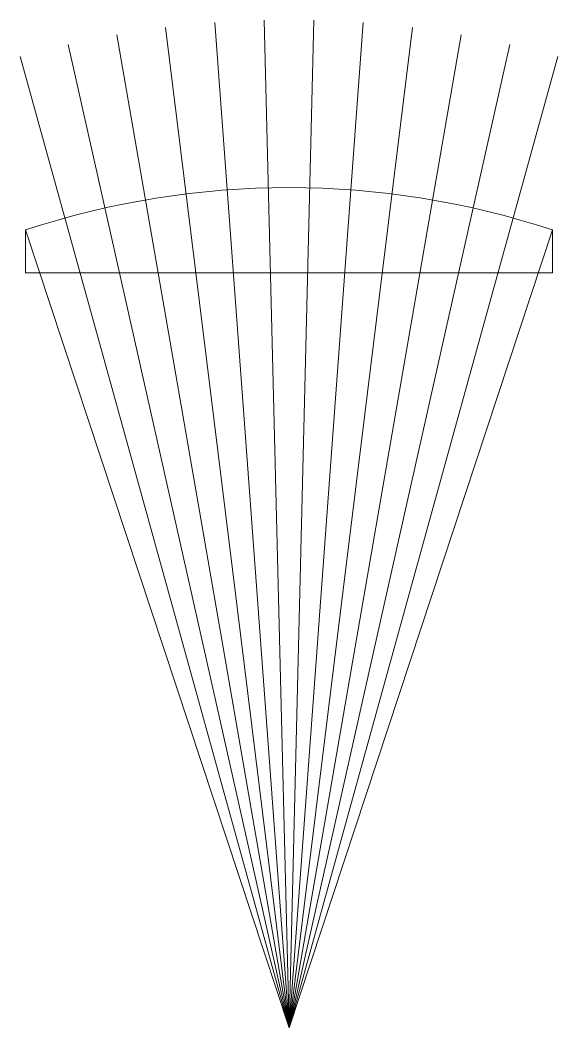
# Model space of a CAD drawing. Header units: centimetres. Extents: x -1 to 106, y -48 to 152.
import ezdxf

# ---------------------------------------------------------------- set-up
doc = ezdxf.new("R2010")
doc.units = ezdxf.units.CM
doc.layers.add('Kraz-zewn', color=7, linetype='CONTINUOUS', lineweight=0)

msp = doc.modelspace()

# ---------------------------------------------------------------- linework, layer by layer
at = {"layer": 'Kraz-zewn'}
for q in [(37.79, 151.96), (47.59, 152.44), (57.41, 152.44), (67.21, 151.96), (28.02, 151), (76.98, 151), (18.31, 149.56), (86.69, 149.56), (8.68, 147.64), (96.32, 147.64), (-0.84, 145.25), (105.84, 145.25), (0.2, 110.81), (104.8, 110.81)]:
    msp.add_line((52.5, -47.5), q, dxfattribs=at)
at = {"layer": 'Kraz-zewn', "lineweight": 13}
for p, q in [((0.2, 110.81), (0.2, 102.31)), ((104.8, 102.31), (104.8, 110.81)), ((0.2, 102.31), (104.8, 102.31))]:
    msp.add_line(p, q, dxfattribs=at)
msp.add_arc((52.5, -47.5), 166.72, 71.7181, 108.2819, dxfattribs=at)

doc.saveas('drawing.dxf')
